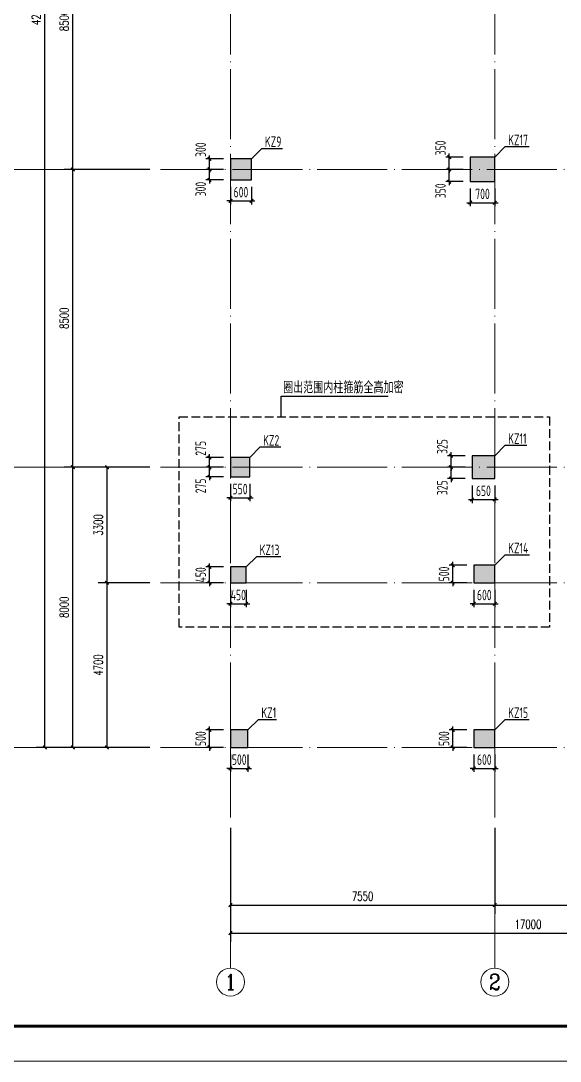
# Model space of a CAD drawing. Extents: x 3968514 to 5230306, y -516551 to -228246.
# Drawn here: x 4583199 to 4598607, y -359553 to -329853 of the extents above; entities that cross this region are included whole.
import ezdxf
from ezdxf.enums import TextEntityAlignment as Align

# ---------------------------------------------------------------- set-up
doc = ezdxf.new("R2010")
doc.units = 0
doc.header["$LTSCALE"] = 1000
doc.header["$MEASUREMENT"] = 0
doc.linetypes.add('DASH', pattern=[0.35, 0.25, -0.1])
doc.linetypes.add('DOTE', pattern=[2.42, 2, -0.2, 0.02, -0.2])
for name, color, linetype, lineweight in [('AXIS', 3, 'Continuous', 15), ('AXIS_TEXT', 7, 'Continuous', 15), ('COLU-DIM', 3, 'Continuous', 25), ('COLU-HATCH', 251, 'Continuous', 25), ('COLU-TEXT', 2, 'Continuous', 25), ('DOTE', 1, 'DOTE', 9), ('FRAME', 3, 'Continuous', 18), ('PUB_DIM', 3, 'Continuous', 15)]:
    doc.layers.add(name, color=color, linetype=linetype, lineweight=lineweight)
doc.layers.add('COLU', color=7, linetype='Continuous')
doc.layers.add('PUB_TEXT', color=7, linetype='Continuous')
doc.styles.add('_TCH_AXIS', font='COMPLEX', dxfattribs={"bigfont": 'GBCBIG'})
doc.styles.add('_TCH_DIM_T3', font='SIMPLEX.shx', dxfattribs={"width": 0.7, "bigfont": 'GBCBIG.shx'})
doc.styles.add('COMPLEX', font='COMPLEX')
doc.styles.add('FromPkpm', font='Tssdeng.shx', dxfattribs={"width": 0.7, "bigfont": 'hztxt.shx'})
doc.styles.get("Standard").update_dxf_attribs({"font": 'gbenor.shx', "bigfont": 'gbcbig.shx'})
doc.dimstyles.new('_TCH_ARCH&&100', dxfattribs={"dimtxt": 255, "dimasz": 100, "dimexe": 250, "dimexo": 300, "dimgap": 122.5, "dimtad": 1, "dimdec": 0, "dimzin": 0, "dimdsep": 46, "dimtxsty": '_TCH_DIM_T3', "dimblk": 'ARCHTICK', "dimcen": 0.09, "dimclrt": 7, "dimazin": 2, "dimtfac": 1, "dimtdec": 0, "dimtix": 1, "dimtmove": 2, "dimatfit": 3, "dimfxl": 150, "dimtolj": 1, "dimtzin": 0, "dimarcsym": 0})
doc.dimstyles.new('Pkpm_1', dxfattribs={"dimtxt": 250, "dimasz": 100, "dimexe": 100, "dimexo": 0.0625, "dimgap": 100, "dimtad": 1, "dimdec": 0, "dimrnd": 1, "dimzin": 0, "dimdsep": 46, "dimtxsty": 'FromPkpm', "dimblk1": 'ARCHTICK', "dimblk2": 'ARCHTICK', "dimsah": 1, "dimcen": 0.09, "dimdle": 100, "dimadec": 0, "dimazin": 0, "dimtfac": 1, "dimtdec": 0, "dimtix": 1, "dimtmove": 2, "dimatfit": 1, "dimfxl": 1, "dimtolj": 1, "dimtzin": 0, "dimarcsym": 0})

# ---------------------------------------------------------------- blocks, each defined once
blk = doc.blocks.new('A$C0B803521')
at = {"layer": 'FRAME', "lineweight": 140}
blk.add_line((-97543, 35252), (-16943, 35252), dxfattribs=at)
at = {"layer": 'FRAME', "lineweight": 18}
blk.add_line((-100043, 34252), (-15943, 34252), dxfattribs=at)
blk = doc.blocks.new('_ArchTick')
at = {"color": 0, "linetype": 'ByBlock', "const_width": 0.4}
blk.add_lwpolyline([(-0.5, -0.5), (0.5, 0.5)], dxfattribs=at)
blk = doc.blocks.new('*D38')
at = {"layer": 'COLU-DIM', "color": 0, "lineweight": -2, "transparency": 16777216}
for p, q in [((4595888, -342270), (4595388, -342270)), ((4595488, -342270), (4595488, -342170)), ((4595488, -342595), (4595488, -342270)), ((4595888, -342595), (4595388, -342595)), ((4595488, -342595), (4595488, -342695))]:
    blk.add_line(p, q, dxfattribs=at)
at = {"layer": 'Defpoints', "color": 0, "transparency": 16777216}
for p in [(4595488, -342270), (4596088, -342270), (4596088, -342595)]:
    blk.add_point(p, dxfattribs=at)
at = {"layer": 'COLU-DIM', "color": 0, "lineweight": -2, "transparency": 16777216, "xscale": 100, "yscale": 100, "zscale": 100}
for p, rotation in [((4595488, -342270), 270), ((4595488, -342595), 90)]:
    blk.add_blockref('_ArchTick', p, dxfattribs=dict(at, rotation=rotation))
at = {"layer": 'COLU-DIM', "color": 7, "transparency": 16777216, "insert": (4595238, -342008), "char_height": 300, "attachment_point": 5, "rotation": 90, "style": 'FromPkpm'}
blk.add_mtext('\\A1;325', dxfattribs=at)
blk = doc.blocks.new('*D37')
at = {"layer": 'COLU-DIM', "color": 0, "lineweight": -2, "transparency": 16777216}
for p, q in [((4595938, -345395), (4595438, -345395)), ((4595538, -345395), (4595538, -345295)), ((4595538, -345895), (4595538, -345395)), ((4595938, -345895), (4595438, -345895)), ((4595538, -345895), (4595538, -345995))]:
    blk.add_line(p, q, dxfattribs=at)
at = {"layer": 'Defpoints', "color": 0, "transparency": 16777216}
for p in [(4595538, -345395), (4596138, -345395), (4596138, -345895)]:
    blk.add_point(p, dxfattribs=at)
at = {"layer": 'COLU-DIM', "color": 0, "lineweight": -2, "transparency": 16777216, "xscale": 100, "yscale": 100, "zscale": 100}
for p, rotation in [((4595538, -345395), 270), ((4595538, -345895), 90)]:
    blk.add_blockref('_ArchTick', p, dxfattribs=dict(at, rotation=rotation))
at = {"layer": 'COLU-DIM', "color": 7, "transparency": 16777216, "insert": (4595288, -345645), "char_height": 300, "attachment_point": 5, "rotation": 90, "style": 'FromPkpm'}
blk.add_mtext('\\A1;500', dxfattribs=at)
blk = doc.blocks.new('*D35')
at = {"layer": 'COLU-DIM', "color": 0, "lineweight": -2, "transparency": 16777216}
for p, q in [((4588988, -342595), (4588488, -342595)), ((4588588, -342595), (4588588, -342495)), ((4588588, -342870), (4588588, -342595)), ((4588988, -342870), (4588488, -342870)), ((4588588, -342870), (4588588, -342970))]:
    blk.add_line(p, q, dxfattribs=at)
at = {"layer": 'Defpoints', "color": 0, "transparency": 16777216}
for p in [(4588588, -342595), (4589188, -342595), (4589188, -342870)]:
    blk.add_point(p, dxfattribs=at)
at = {"layer": 'COLU-DIM', "color": 0, "lineweight": -2, "transparency": 16777216, "xscale": 100, "yscale": 100, "zscale": 100}
for p, rotation in [((4588588, -342595), 270), ((4588588, -342870), 90)]:
    blk.add_blockref('_ArchTick', p, dxfattribs=dict(at, rotation=rotation))
at = {"layer": 'COLU-DIM', "color": 7, "transparency": 16777216, "insert": (4588338, -343132), "char_height": 300, "attachment_point": 5, "rotation": 90, "style": 'FromPkpm'}
blk.add_mtext('\\A1;275', dxfattribs=at)
blk = doc.blocks.new('*D33')
at = {"layer": 'COLU-DIM', "color": 0, "lineweight": -2, "transparency": 16777216}
for p, q in [((4595888, -342595), (4595388, -342595)), ((4595488, -342595), (4595488, -342495)), ((4595488, -342920), (4595488, -342595)), ((4595888, -342920), (4595388, -342920)), ((4595488, -342920), (4595488, -343020))]:
    blk.add_line(p, q, dxfattribs=at)
at = {"layer": 'Defpoints', "color": 0, "transparency": 16777216}
for p in [(4595488, -342595), (4596088, -342595), (4596088, -342920)]:
    blk.add_point(p, dxfattribs=at)
at = {"layer": 'COLU-DIM', "color": 0, "lineweight": -2, "transparency": 16777216, "xscale": 100, "yscale": 100, "zscale": 100}
for p, rotation in [((4595488, -342595), 270), ((4595488, -342920), 90)]:
    blk.add_blockref('_ArchTick', p, dxfattribs=dict(at, rotation=rotation))
at = {"layer": 'COLU-DIM', "color": 7, "transparency": 16777216, "insert": (4595238, -343182), "char_height": 300, "attachment_point": 5, "rotation": 90, "style": 'FromPkpm'}
blk.add_mtext('\\A1;325', dxfattribs=at)
blk = doc.blocks.new('*D32')
at = {"layer": 'COLU-DIM', "color": 0, "lineweight": -2, "transparency": 16777216}
for p, q in [((4589188, -343070), (4589188, -343570)), ((4589738, -343070), (4589738, -343570)), ((4589188, -343470), (4589088, -343470)), ((4589188, -343470), (4589738, -343470)), ((4589738, -343470), (4589838, -343470))]:
    blk.add_line(p, q, dxfattribs=at)
at = {"layer": 'Defpoints', "color": 0, "transparency": 16777216}
for p in [(4589188, -342870), (4589738, -342870), (4589738, -343470)]:
    blk.add_point(p, dxfattribs=at)
at = {"layer": 'COLU-DIM', "color": 0, "lineweight": -2, "transparency": 16777216, "xscale": 100, "yscale": 100, "zscale": 100}
blk.add_blockref('_ArchTick', (4589188, -343470), dxfattribs=at)
at = {"layer": 'COLU-DIM', "color": 0, "lineweight": -2, "transparency": 16777216, "xscale": 100, "yscale": 100, "zscale": 100, "rotation": 180}
blk.add_blockref('_ArchTick', (4589738, -343470), dxfattribs=at)
at = {"layer": 'COLU-DIM', "color": 7, "transparency": 16777216, "insert": (4589463, -343220), "char_height": 300, "attachment_point": 5, "style": 'FromPkpm'}
blk.add_mtext('\\A1;550', dxfattribs=at)
blk = doc.blocks.new('*D31')
at = {"layer": 'COLU-DIM', "color": 0, "lineweight": -2, "transparency": 16777216}
for p, q in [((4589188, -346095), (4589188, -346595)), ((4589638, -346095), (4589638, -346595)), ((4589188, -346495), (4589088, -346495)), ((4589188, -346495), (4589638, -346495)), ((4589638, -346495), (4589738, -346495))]:
    blk.add_line(p, q, dxfattribs=at)
at = {"layer": 'Defpoints', "color": 0, "transparency": 16777216}
for p in [(4589188, -345895), (4589638, -345895), (4589638, -346495)]:
    blk.add_point(p, dxfattribs=at)
at = {"layer": 'COLU-DIM', "color": 0, "lineweight": -2, "transparency": 16777216, "xscale": 100, "yscale": 100, "zscale": 100}
blk.add_blockref('_ArchTick', (4589188, -346495), dxfattribs=at)
at = {"layer": 'COLU-DIM', "color": 0, "lineweight": -2, "transparency": 16777216, "xscale": 100, "yscale": 100, "zscale": 100, "rotation": 180}
blk.add_blockref('_ArchTick', (4589638, -346495), dxfattribs=at)
at = {"layer": 'COLU-DIM', "color": 7, "transparency": 16777216, "insert": (4589413, -346245), "char_height": 300, "attachment_point": 5, "style": 'FromPkpm'}
blk.add_mtext('\\A1;450', dxfattribs=at)
blk = doc.blocks.new('*D29')
at = {"layer": 'COLU-DIM', "color": 0, "lineweight": -2, "transparency": 16777216}
for p, q in [((4596138, -350795), (4596138, -351295)), ((4596738, -350795), (4596738, -351295)), ((4596138, -351195), (4596038, -351195)), ((4596138, -351195), (4596738, -351195)), ((4596738, -351195), (4596838, -351195))]:
    blk.add_line(p, q, dxfattribs=at)
at = {"layer": 'Defpoints', "color": 0, "transparency": 16777216}
for p in [(4596138, -350595), (4596738, -350595), (4596738, -351195)]:
    blk.add_point(p, dxfattribs=at)
at = {"layer": 'COLU-DIM', "color": 0, "lineweight": -2, "transparency": 16777216, "xscale": 100, "yscale": 100, "zscale": 100}
blk.add_blockref('_ArchTick', (4596138, -351195), dxfattribs=at)
at = {"layer": 'COLU-DIM', "color": 0, "lineweight": -2, "transparency": 16777216, "xscale": 100, "yscale": 100, "zscale": 100, "rotation": 180}
blk.add_blockref('_ArchTick', (4596738, -351195), dxfattribs=at)
at = {"layer": 'COLU-DIM', "color": 7, "transparency": 16777216, "insert": (4596438, -350945), "char_height": 300, "attachment_point": 5, "style": 'FromPkpm'}
blk.add_mtext('\\A1;600', dxfattribs=at)
blk = doc.blocks.new('*D28')
at = {"layer": 'COLU-DIM', "color": 0, "lineweight": -2, "transparency": 16777216}
for p, q in [((4595938, -350095), (4595438, -350095)), ((4595538, -350095), (4595538, -349995)), ((4595538, -350595), (4595538, -350095)), ((4595938, -350595), (4595438, -350595)), ((4595538, -350595), (4595538, -350695))]:
    blk.add_line(p, q, dxfattribs=at)
at = {"layer": 'Defpoints', "color": 0, "transparency": 16777216}
for p in [(4595538, -350095), (4596138, -350095), (4596138, -350595)]:
    blk.add_point(p, dxfattribs=at)
at = {"layer": 'COLU-DIM', "color": 0, "lineweight": -2, "transparency": 16777216, "xscale": 100, "yscale": 100, "zscale": 100}
for p, rotation in [((4595538, -350095), 270), ((4595538, -350595), 90)]:
    blk.add_blockref('_ArchTick', p, dxfattribs=dict(at, rotation=rotation))
at = {"layer": 'COLU-DIM', "color": 7, "transparency": 16777216, "insert": (4595288, -350345), "char_height": 300, "attachment_point": 5, "rotation": 90, "style": 'FromPkpm'}
blk.add_mtext('\\A1;500', dxfattribs=at)
blk = doc.blocks.new('*D27')
at = {"layer": 'COLU-DIM', "color": 0, "lineweight": -2, "transparency": 16777216}
for p, q in [((4589188, -350795), (4589188, -351295)), ((4589688, -350795), (4589688, -351295)), ((4589188, -351195), (4589088, -351195)), ((4589188, -351195), (4589688, -351195)), ((4589688, -351195), (4589788, -351195))]:
    blk.add_line(p, q, dxfattribs=at)
at = {"layer": 'Defpoints', "color": 0, "transparency": 16777216}
for p in [(4589188, -350595), (4589688, -350595), (4589688, -351195)]:
    blk.add_point(p, dxfattribs=at)
at = {"layer": 'COLU-DIM', "color": 0, "lineweight": -2, "transparency": 16777216, "xscale": 100, "yscale": 100, "zscale": 100}
blk.add_blockref('_ArchTick', (4589188, -351195), dxfattribs=at)
at = {"layer": 'COLU-DIM', "color": 0, "lineweight": -2, "transparency": 16777216, "xscale": 100, "yscale": 100, "zscale": 100, "rotation": 180}
blk.add_blockref('_ArchTick', (4589688, -351195), dxfattribs=at)
at = {"layer": 'COLU-DIM', "color": 7, "transparency": 16777216, "insert": (4589438, -350945), "char_height": 300, "attachment_point": 5, "style": 'FromPkpm'}
blk.add_mtext('\\A1;500', dxfattribs=at)
blk = doc.blocks.new('*D25')
at = {"layer": 'COLU-DIM', "color": 0, "lineweight": -2, "transparency": 16777216}
for p, q in [((4596038, -334645), (4596038, -335145)), ((4596738, -334645), (4596738, -335145)), ((4595938, -335045), (4596838, -335045))]:
    blk.add_line(p, q, dxfattribs=at)
at = {"layer": 'Defpoints', "color": 0, "transparency": 16777216}
for p in [(4596038, -334445), (4596738, -334445), (4596738, -335045)]:
    blk.add_point(p, dxfattribs=at)
at = {"layer": 'COLU-DIM', "color": 0, "lineweight": -2, "transparency": 16777216, "xscale": 100, "yscale": 100, "zscale": 100, "rotation": 180}
blk.add_blockref('_ArchTick', (4596038, -335045), dxfattribs=at)
at = {"layer": 'COLU-DIM', "color": 0, "lineweight": -2, "transparency": 16777216, "xscale": 100, "yscale": 100, "zscale": 100}
blk.add_blockref('_ArchTick', (4596738, -335045), dxfattribs=at)
at = {"layer": 'COLU-DIM', "color": 7, "transparency": 16777216, "insert": (4596388, -334795), "char_height": 300, "attachment_point": 5, "style": 'FromPkpm'}
blk.add_mtext('\\A1;700', dxfattribs=at)
blk = doc.blocks.new('*D24')
at = {"layer": 'COLU-DIM', "color": 0, "lineweight": -2, "transparency": 16777216}
for p, q in [((4595838, -333745), (4595338, -333745)), ((4595438, -333745), (4595438, -333645)), ((4595438, -334095), (4595438, -333745)), ((4595838, -334095), (4595338, -334095)), ((4595438, -334095), (4595438, -334195))]:
    blk.add_line(p, q, dxfattribs=at)
at = {"layer": 'Defpoints', "color": 0, "transparency": 16777216}
for p in [(4595438, -333745), (4596038, -333745), (4596038, -334095)]:
    blk.add_point(p, dxfattribs=at)
at = {"layer": 'COLU-DIM', "color": 0, "lineweight": -2, "transparency": 16777216, "xscale": 100, "yscale": 100, "zscale": 100}
for p, rotation in [((4595438, -333745), 270), ((4595438, -334095), 90)]:
    blk.add_blockref('_ArchTick', p, dxfattribs=dict(at, rotation=rotation))
at = {"layer": 'COLU-DIM', "color": 7, "transparency": 16777216, "insert": (4595188, -333483), "char_height": 300, "attachment_point": 5, "rotation": 90, "style": 'FromPkpm'}
blk.add_mtext('\\A1;350', dxfattribs=at)
blk = doc.blocks.new('*D23')
at = {"layer": 'COLU-DIM', "color": 0, "lineweight": -2, "transparency": 16777216}
for p, q in [((4588988, -334095), (4588488, -334095)), ((4588588, -334095), (4588588, -333995)), ((4588588, -334395), (4588588, -334095)), ((4588988, -334395), (4588488, -334395)), ((4588588, -334395), (4588588, -334495))]:
    blk.add_line(p, q, dxfattribs=at)
at = {"layer": 'Defpoints', "color": 0, "transparency": 16777216}
for p in [(4588588, -334095), (4589188, -334095), (4589188, -334395)]:
    blk.add_point(p, dxfattribs=at)
at = {"layer": 'COLU-DIM', "color": 0, "lineweight": -2, "transparency": 16777216, "xscale": 100, "yscale": 100, "zscale": 100}
for p, rotation in [((4588588, -334095), 270), ((4588588, -334395), 90)]:
    blk.add_blockref('_ArchTick', p, dxfattribs=dict(at, rotation=rotation))
at = {"layer": 'COLU-DIM', "color": 7, "transparency": 16777216, "insert": (4588338, -334657), "char_height": 300, "attachment_point": 5, "rotation": 90, "style": 'FromPkpm'}
blk.add_mtext('\\A1;300', dxfattribs=at)
blk = doc.blocks.new('*D22')
at = {"layer": 'COLU-DIM', "color": 0, "lineweight": -2, "transparency": 16777216}
for p, q in [((4596138, -346095), (4596138, -346595)), ((4596738, -346095), (4596738, -346595)), ((4596138, -346495), (4596038, -346495)), ((4596138, -346495), (4596738, -346495)), ((4596738, -346495), (4596838, -346495))]:
    blk.add_line(p, q, dxfattribs=at)
at = {"layer": 'Defpoints', "color": 0, "transparency": 16777216}
for p in [(4596138, -345895), (4596738, -345895), (4596738, -346495)]:
    blk.add_point(p, dxfattribs=at)
at = {"layer": 'COLU-DIM', "color": 0, "lineweight": -2, "transparency": 16777216, "xscale": 100, "yscale": 100, "zscale": 100}
blk.add_blockref('_ArchTick', (4596138, -346495), dxfattribs=at)
at = {"layer": 'COLU-DIM', "color": 0, "lineweight": -2, "transparency": 16777216, "xscale": 100, "yscale": 100, "zscale": 100, "rotation": 180}
blk.add_blockref('_ArchTick', (4596738, -346495), dxfattribs=at)
at = {"layer": 'COLU-DIM', "color": 7, "transparency": 16777216, "insert": (4596438, -346245), "char_height": 300, "attachment_point": 5, "style": 'FromPkpm'}
blk.add_mtext('\\A1;600', dxfattribs=at)
blk = doc.blocks.new('*D21')
at = {"layer": 'COLU-DIM', "color": 0, "lineweight": -2, "transparency": 16777216}
for p, q in [((4588988, -350095), (4588488, -350095)), ((4588588, -350095), (4588588, -349995)), ((4588588, -350595), (4588588, -350095)), ((4588988, -350595), (4588488, -350595)), ((4588588, -350595), (4588588, -350695))]:
    blk.add_line(p, q, dxfattribs=at)
at = {"layer": 'Defpoints', "color": 0, "transparency": 16777216}
for p in [(4588588, -350095), (4589188, -350095), (4589188, -350595)]:
    blk.add_point(p, dxfattribs=at)
at = {"layer": 'COLU-DIM', "color": 0, "lineweight": -2, "transparency": 16777216, "xscale": 100, "yscale": 100, "zscale": 100}
for p, rotation in [((4588588, -350095), 270), ((4588588, -350595), 90)]:
    blk.add_blockref('_ArchTick', p, dxfattribs=dict(at, rotation=rotation))
at = {"layer": 'COLU-DIM', "color": 7, "transparency": 16777216, "insert": (4588338, -350345), "char_height": 300, "attachment_point": 5, "rotation": 90, "style": 'FromPkpm'}
blk.add_mtext('\\A1;500', dxfattribs=at)
blk = doc.blocks.new('*D20')
at = {"layer": 'COLU-DIM', "color": 0, "lineweight": -2, "transparency": 16777216}
for p, q in [((4596088, -343120), (4596088, -343620)), ((4596738, -343120), (4596738, -343620)), ((4595988, -343520), (4596838, -343520))]:
    blk.add_line(p, q, dxfattribs=at)
at = {"layer": 'Defpoints', "color": 0, "transparency": 16777216}
for p in [(4596088, -342920), (4596738, -342920), (4596738, -343520)]:
    blk.add_point(p, dxfattribs=at)
at = {"layer": 'COLU-DIM', "color": 0, "lineweight": -2, "transparency": 16777216, "xscale": 100, "yscale": 100, "zscale": 100, "rotation": 180}
blk.add_blockref('_ArchTick', (4596088, -343520), dxfattribs=at)
at = {"layer": 'COLU-DIM', "color": 0, "lineweight": -2, "transparency": 16777216, "xscale": 100, "yscale": 100, "zscale": 100}
blk.add_blockref('_ArchTick', (4596738, -343520), dxfattribs=at)
at = {"layer": 'COLU-DIM', "color": 7, "transparency": 16777216, "insert": (4596413, -343270), "char_height": 300, "attachment_point": 5, "style": 'FromPkpm'}
blk.add_mtext('\\A1;650', dxfattribs=at)
blk = doc.blocks.new('*D19')
at = {"layer": 'COLU-DIM', "color": 0, "lineweight": -2, "transparency": 16777216}
for p, q in [((4595838, -334095), (4595338, -334095)), ((4595438, -334095), (4595438, -333995)), ((4595438, -334445), (4595438, -334095)), ((4595838, -334445), (4595338, -334445)), ((4595438, -334445), (4595438, -334545))]:
    blk.add_line(p, q, dxfattribs=at)
at = {"layer": 'Defpoints', "color": 0, "transparency": 16777216}
for p in [(4595438, -334095), (4596038, -334095), (4596038, -334445)]:
    blk.add_point(p, dxfattribs=at)
at = {"layer": 'COLU-DIM', "color": 0, "lineweight": -2, "transparency": 16777216, "xscale": 100, "yscale": 100, "zscale": 100}
for p, rotation in [((4595438, -334095), 270), ((4595438, -334445), 90)]:
    blk.add_blockref('_ArchTick', p, dxfattribs=dict(at, rotation=rotation))
at = {"layer": 'COLU-DIM', "color": 7, "transparency": 16777216, "insert": (4595188, -334707), "char_height": 300, "attachment_point": 5, "rotation": 90, "style": 'FromPkpm'}
blk.add_mtext('\\A1;350', dxfattribs=at)
blk = doc.blocks.new('*D18')
at = {"layer": 'COLU-DIM', "color": 0, "lineweight": -2, "transparency": 16777216}
for p, q in [((4589188, -334595), (4589188, -335095)), ((4589788, -334595), (4589788, -335095)), ((4589188, -334995), (4589088, -334995)), ((4589188, -334995), (4589788, -334995)), ((4589788, -334995), (4589888, -334995))]:
    blk.add_line(p, q, dxfattribs=at)
at = {"layer": 'Defpoints', "color": 0, "transparency": 16777216}
for p in [(4589188, -334395), (4589788, -334395), (4589788, -334995)]:
    blk.add_point(p, dxfattribs=at)
at = {"layer": 'COLU-DIM', "color": 0, "lineweight": -2, "transparency": 16777216, "xscale": 100, "yscale": 100, "zscale": 100}
blk.add_blockref('_ArchTick', (4589188, -334995), dxfattribs=at)
at = {"layer": 'COLU-DIM', "color": 0, "lineweight": -2, "transparency": 16777216, "xscale": 100, "yscale": 100, "zscale": 100, "rotation": 180}
blk.add_blockref('_ArchTick', (4589788, -334995), dxfattribs=at)
at = {"layer": 'COLU-DIM', "color": 7, "transparency": 16777216, "insert": (4589488, -334745), "char_height": 300, "attachment_point": 5, "style": 'FromPkpm'}
blk.add_mtext('\\A1;600', dxfattribs=at)
blk = doc.blocks.new('*D17')
at = {"layer": 'COLU-DIM', "color": 0, "lineweight": -2, "transparency": 16777216}
for p, q in [((4588988, -342320), (4588488, -342320)), ((4588588, -342320), (4588588, -342220)), ((4588588, -342595), (4588588, -342320)), ((4588988, -342595), (4588488, -342595)), ((4588588, -342595), (4588588, -342695))]:
    blk.add_line(p, q, dxfattribs=at)
at = {"layer": 'Defpoints', "color": 0, "transparency": 16777216}
for p in [(4588588, -342320), (4589188, -342320), (4589188, -342595)]:
    blk.add_point(p, dxfattribs=at)
at = {"layer": 'COLU-DIM', "color": 0, "lineweight": -2, "transparency": 16777216, "xscale": 100, "yscale": 100, "zscale": 100}
for p, rotation in [((4588588, -342320), 270), ((4588588, -342595), 90)]:
    blk.add_blockref('_ArchTick', p, dxfattribs=dict(at, rotation=rotation))
at = {"layer": 'COLU-DIM', "color": 7, "transparency": 16777216, "insert": (4588338, -342058), "char_height": 300, "attachment_point": 5, "rotation": 90, "style": 'FromPkpm'}
blk.add_mtext('\\A1;275', dxfattribs=at)
blk = doc.blocks.new('*D16')
at = {"layer": 'COLU-DIM', "color": 0, "lineweight": -2, "transparency": 16777216}
for p, q in [((4588988, -333795), (4588488, -333795)), ((4588588, -333795), (4588588, -333695)), ((4588588, -334095), (4588588, -333795)), ((4588988, -334095), (4588488, -334095)), ((4588588, -334095), (4588588, -334195))]:
    blk.add_line(p, q, dxfattribs=at)
at = {"layer": 'Defpoints', "color": 0, "transparency": 16777216}
for p in [(4588588, -333795), (4589188, -333795), (4589188, -334095)]:
    blk.add_point(p, dxfattribs=at)
at = {"layer": 'COLU-DIM', "color": 0, "lineweight": -2, "transparency": 16777216, "xscale": 100, "yscale": 100, "zscale": 100}
for p, rotation in [((4588588, -333795), 270), ((4588588, -334095), 90)]:
    blk.add_blockref('_ArchTick', p, dxfattribs=dict(at, rotation=rotation))
at = {"layer": 'COLU-DIM', "color": 7, "transparency": 16777216, "insert": (4588338, -333533), "char_height": 300, "attachment_point": 5, "rotation": 90, "style": 'FromPkpm'}
blk.add_mtext('\\A1;300', dxfattribs=at)
blk = doc.blocks.new('*D14')
at = {"layer": 'COLU-DIM', "color": 0, "lineweight": -2, "transparency": 16777216}
for p, q in [((4588588, -345445), (4588588, -345345)), ((4588988, -345445), (4588488, -345445)), ((4588588, -345895), (4588588, -345445)), ((4588988, -345895), (4588488, -345895)), ((4588588, -345895), (4588588, -345995))]:
    blk.add_line(p, q, dxfattribs=at)
at = {"layer": 'Defpoints', "color": 0, "transparency": 16777216}
for p in [(4588588, -345445), (4589188, -345445), (4589188, -345895)]:
    blk.add_point(p, dxfattribs=at)
at = {"layer": 'COLU-DIM', "color": 0, "lineweight": -2, "transparency": 16777216, "xscale": 100, "yscale": 100, "zscale": 100}
for p, rotation in [((4588588, -345445), 270), ((4588588, -345895), 90)]:
    blk.add_blockref('_ArchTick', p, dxfattribs=dict(at, rotation=rotation))
at = {"layer": 'COLU-DIM', "color": 7, "transparency": 16777216, "insert": (4588338, -345670), "char_height": 300, "attachment_point": 5, "rotation": 90, "style": 'FromPkpm'}
blk.add_mtext('\\A1;450', dxfattribs=at)
blk = doc.blocks.new('_AXISO')
blk.add_circle((0, 0), 0.5)
at = {"layer": 'AXIS_TEXT', "style": 'COMPLEX', "width": 1.041667}
blk.add_attdef('A', text='', height=0.56, dxfattribs=at).set_placement((-0.25, -0.28), (0.25, -0.28), align=Align.FIT)
blk = doc.blocks.new('*D1341')
at = {"layer": 'AXIS', "color": 0, "lineweight": -2, "transparency": 16777216}
for p, q in [((0, -44300), (0, -47550)), ((17000, -44300), (17000, -47550)), ((0, -47300), (17000, -47300))]:
    blk.add_line(p, q, dxfattribs=at)
at = {"layer": 'Defpoints', "color": 0, "transparency": 16777216}
for p in [(0, -44000), (17000, -44000), (17000, -47300)]:
    blk.add_point(p, dxfattribs=at)
at = {"layer": 'AXIS', "color": 0, "lineweight": -2, "transparency": 16777216, "xscale": 100, "yscale": 100, "zscale": 100, "rotation": 180}
blk.add_blockref('_ArchTick', (0, -47300), dxfattribs=at)
at = {"layer": 'AXIS', "color": 0, "lineweight": -2, "transparency": 16777216, "xscale": 100, "yscale": 100, "zscale": 100}
blk.add_blockref('_ArchTick', (17000, -47300), dxfattribs=at)
at = {"layer": 'AXIS', "color": 7, "transparency": 16777216, "insert": (8500, -47050), "char_height": 255, "attachment_point": 5, "style": '_TCH_DIM_T3'}
blk.add_mtext('\\A1;17000', dxfattribs=at)
blk = doc.blocks.new('*D1342')
at = {"layer": 'AXIS', "color": 0, "lineweight": -2, "transparency": 16777216}
for p, q in [((0, -44300), (0, -46750)), ((7550, -44300), (7550, -46750)), ((0, -46500), (7550, -46500))]:
    blk.add_line(p, q, dxfattribs=at)
at = {"layer": 'Defpoints', "color": 0, "transparency": 16777216}
for p in [(0, -44000), (7550, -44000), (7550, -46500)]:
    blk.add_point(p, dxfattribs=at)
at = {"layer": 'AXIS', "color": 0, "lineweight": -2, "transparency": 16777216, "xscale": 100, "yscale": 100, "zscale": 100, "rotation": 180}
blk.add_blockref('_ArchTick', (0, -46500), dxfattribs=at)
at = {"layer": 'AXIS', "color": 0, "lineweight": -2, "transparency": 16777216, "xscale": 100, "yscale": 100, "zscale": 100}
blk.add_blockref('_ArchTick', (7550, -46500), dxfattribs=at)
at = {"layer": 'AXIS', "color": 7, "transparency": 16777216, "insert": (3775, -46250), "char_height": 255, "attachment_point": 5, "style": '_TCH_DIM_T3'}
blk.add_mtext('\\A1;7550', dxfattribs=at)
blk = doc.blocks.new('*D1343')
at = {"layer": 'AXIS', "color": 0, "lineweight": -2, "transparency": 16777216}
for p, q in [((7550, -44300), (7550, -46750)), ((17000, -44300), (17000, -46750)), ((7550, -46500), (17000, -46500))]:
    blk.add_line(p, q, dxfattribs=at)
at = {"layer": 'Defpoints', "color": 0, "transparency": 16777216}
for p in [(7550, -44000), (17000, -44000), (17000, -46500)]:
    blk.add_point(p, dxfattribs=at)
at = {"layer": 'AXIS', "color": 0, "lineweight": -2, "transparency": 16777216, "xscale": 100, "yscale": 100, "zscale": 100, "rotation": 180}
blk.add_blockref('_ArchTick', (7550, -46500), dxfattribs=at)
at = {"layer": 'AXIS', "color": 0, "lineweight": -2, "transparency": 16777216, "xscale": 100, "yscale": 100, "zscale": 100}
blk.add_blockref('_ArchTick', (17000, -46500), dxfattribs=at)
at = {"layer": 'AXIS', "color": 7, "transparency": 16777216, "insert": (12275, -46250), "char_height": 255, "attachment_point": 5, "style": '_TCH_DIM_T3'}
blk.add_mtext('\\A1;9450', dxfattribs=at)
blk = doc.blocks.new('*D1353')
at = {"layer": 'AXIS', "color": 0, "lineweight": -2, "transparency": 16777216}
for p, q in [((-2300, 0), (-5550, 0)), ((-5300, -42000), (-5300, 0)), ((-2300, -42000), (-5550, -42000))]:
    blk.add_line(p, q, dxfattribs=at)
at = {"layer": 'Defpoints', "color": 0, "transparency": 16777216}
for p in [(-5300, 0), (-2000, 0), (-2000, -42000)]:
    blk.add_point(p, dxfattribs=at)
at = {"layer": 'AXIS', "color": 0, "lineweight": -2, "transparency": 16777216, "xscale": 100, "yscale": 100, "zscale": 100}
for p, rotation in [((-5300, 0), 90), ((-5300, -42000), 270)]:
    blk.add_blockref('_ArchTick', p, dxfattribs=dict(at, rotation=rotation))
at = {"layer": 'AXIS', "color": 7, "transparency": 16777216, "insert": (-5550, -21000), "char_height": 255, "attachment_point": 5, "rotation": 90, "style": '_TCH_DIM_T3'}
blk.add_mtext('\\A1;42000', dxfattribs=at)
blk = doc.blocks.new('*D1354')
at = {"layer": 'AXIS', "color": 0, "lineweight": -2, "transparency": 16777216}
for p, q in [((-2300, -34000), (-4750, -34000)), ((-4500, -42000), (-4500, -34000)), ((-2300, -42000), (-4750, -42000))]:
    blk.add_line(p, q, dxfattribs=at)
at = {"layer": 'Defpoints', "color": 0, "transparency": 16777216}
for p in [(-4500, -34000), (-2000, -34000), (-2000, -42000)]:
    blk.add_point(p, dxfattribs=at)
at = {"layer": 'AXIS', "color": 0, "lineweight": -2, "transparency": 16777216, "xscale": 100, "yscale": 100, "zscale": 100}
for p, rotation in [((-4500, -34000), 90), ((-4500, -42000), 270)]:
    blk.add_blockref('_ArchTick', p, dxfattribs=dict(at, rotation=rotation))
at = {"layer": 'AXIS', "color": 7, "transparency": 16777216, "insert": (-4750, -38000), "char_height": 255, "attachment_point": 5, "rotation": 90, "style": '_TCH_DIM_T3'}
blk.add_mtext('\\A1;8000', dxfattribs=at)
blk = doc.blocks.new('*D1355')
at = {"layer": 'AXIS', "color": 0, "lineweight": -2, "transparency": 16777216}
for p, q in [((-2300, -25500), (-4750, -25500)), ((-4500, -34000), (-4500, -25500)), ((-2300, -34000), (-4750, -34000))]:
    blk.add_line(p, q, dxfattribs=at)
at = {"layer": 'Defpoints', "color": 0, "transparency": 16777216}
for p in [(-4500, -25500), (-2000, -25500), (-2000, -34000)]:
    blk.add_point(p, dxfattribs=at)
at = {"layer": 'AXIS', "color": 0, "lineweight": -2, "transparency": 16777216, "xscale": 100, "yscale": 100, "zscale": 100}
for p, rotation in [((-4500, -25500), 90), ((-4500, -34000), 270)]:
    blk.add_blockref('_ArchTick', p, dxfattribs=dict(at, rotation=rotation))
at = {"layer": 'AXIS', "color": 7, "transparency": 16777216, "insert": (-4750, -29750), "char_height": 255, "attachment_point": 5, "rotation": 90, "style": '_TCH_DIM_T3'}
blk.add_mtext('\\A1;8500', dxfattribs=at)
blk = doc.blocks.new('*D1356')
at = {"layer": 'AXIS', "color": 0, "lineweight": -2, "transparency": 16777216}
for p, q in [((-2300, -17000), (-4750, -17000)), ((-4500, -25500), (-4500, -17000)), ((-2300, -25500), (-4750, -25500))]:
    blk.add_line(p, q, dxfattribs=at)
at = {"layer": 'Defpoints', "color": 0, "transparency": 16777216}
for p in [(-4500, -17000), (-2000, -17000), (-2000, -25500)]:
    blk.add_point(p, dxfattribs=at)
at = {"layer": 'AXIS', "color": 0, "lineweight": -2, "transparency": 16777216, "xscale": 100, "yscale": 100, "zscale": 100}
for p, rotation in [((-4500, -17000), 90), ((-4500, -25500), 270)]:
    blk.add_blockref('_ArchTick', p, dxfattribs=dict(at, rotation=rotation))
at = {"layer": 'AXIS', "color": 7, "transparency": 16777216, "insert": (-4750, -21250), "char_height": 255, "attachment_point": 5, "rotation": 90, "style": '_TCH_DIM_T3'}
blk.add_mtext('\\A1;8500', dxfattribs=at)
blk = doc.blocks.new('*D1259')
at = {"layer": 'Defpoints', "color": 0, "transparency": 16777216}
for p in [(4585663, -345895), (4587188, -345895), (4587188, -350595)]:
    blk.add_point(p, dxfattribs=at)
at = {"layer": 'PUB_DIM', "color": 0, "lineweight": -2, "transparency": 16777216}
for p, q in [((4586888, -345895), (4585413, -345895)), ((4585663, -350595), (4585663, -345895)), ((4586888, -350595), (4585413, -350595))]:
    blk.add_line(p, q, dxfattribs=at)
at = {"layer": 'PUB_DIM', "color": 0, "lineweight": -2, "transparency": 16777216, "xscale": 100, "yscale": 100, "zscale": 100}
for p, rotation in [((4585663, -345895), 90), ((4585663, -350595), 270)]:
    blk.add_blockref('_ArchTick', p, dxfattribs=dict(at, rotation=rotation))
at = {"layer": 'PUB_DIM', "color": 7, "transparency": 16777216, "insert": (4585413, -348245), "char_height": 255, "attachment_point": 5, "rotation": 90, "style": '_TCH_DIM_T3'}
blk.add_mtext('\\A1;4700', dxfattribs=at)
blk = doc.blocks.new('*D1260')
at = {"layer": 'Defpoints', "color": 0, "transparency": 16777216}
for p in [(4585663, -342595), (4587188, -342595), (4587188, -345895)]:
    blk.add_point(p, dxfattribs=at)
at = {"layer": 'PUB_DIM', "color": 0, "lineweight": -2, "transparency": 16777216}
for p, q in [((4586888, -342595), (4585413, -342595)), ((4585663, -345895), (4585663, -342595)), ((4586888, -345895), (4585413, -345895))]:
    blk.add_line(p, q, dxfattribs=at)
at = {"layer": 'PUB_DIM', "color": 0, "lineweight": -2, "transparency": 16777216, "xscale": 100, "yscale": 100, "zscale": 100}
for p, rotation in [((4585663, -342595), 90), ((4585663, -345895), 270)]:
    blk.add_blockref('_ArchTick', p, dxfattribs=dict(at, rotation=rotation))
at = {"layer": 'PUB_DIM', "color": 7, "transparency": 16777216, "insert": (4585413, -344245), "char_height": 255, "attachment_point": 5, "rotation": 90, "style": '_TCH_DIM_T3'}
blk.add_mtext('\\A1;3300', dxfattribs=at)
blk = doc.blocks.new('A$Cbcbeac01')
at = {"layer": 'AXIS'}
for p, q in [((-2300, -25500), (-6300, -25500)), ((-2300, -34000), (-6300, -34000)), ((-2300, -42000), (-6300, -42000)), ((0, -44300), (0, -48300)), ((7550, -44300), (7550, -48300))]:
    blk.add_line(p, q, dxfattribs=at)
at = {"layer": 'DOTE'}
for p, q in [((0, -44000), (0, 2000)), ((7550, -44000), (7550, 2000)), ((19000, -25500), (-2000, -25500)), ((19000, -34000), (-2000, -34000)), ((19000, -42000), (-2000, -42000))]:
    blk.add_line(p, q, dxfattribs=at)
at = {"layer": 'AXIS'}
ref = blk.add_blockref('_AXISO', (0, -48700), dxfattribs=dict(at, xscale=800, yscale=800, zscale=800))
ref.add_attrib('A', '1', dxfattribs={"layer": 'AXIS_TEXT', "height": 449.3, "style": '_TCH_AXIS', "width": 1.736434}).set_placement((-167.2, -48924.6), (167.2, -48924.6), align=Align.FIT)
ref = blk.add_blockref('_AXISO', (7550, -48700), dxfattribs=dict(at, xscale=800, yscale=800, zscale=800))
ref.add_attrib('A', '2', dxfattribs={"layer": 'AXIS_TEXT', "height": 451.1, "style": '_TCH_AXIS', "width": 1.103448}).set_placement((7384.1, -48925.5), (7715.9, -48925.5), align=Align.FIT)
for p1, p2, distance, picture, middle in [((-2000, -42000), (-2000, 0), 3300, '*D1353', (-5550, -21000)), ((-2000, -25500), (-2000, -17000), 2500, '*D1356', (-4750, -21250)), ((-2000, -34000), (-2000, -25500), 2500, '*D1355', (-4750, -29750)), ((-2000, -42000), (-2000, -34000), 2500, '*D1354', (-4750, -38000)), ((0, -44000), (17000, -44000), -3300, '*D1341', (8500, -47050)), ((0, -44000), (7550, -44000), -2500, '*D1342', (3775, -46250)), ((7550, -44000), (17000, -44000), -2500, '*D1343', (12275, -46250))]:
    dim = blk.add_aligned_dim(p1=p1, p2=p2, distance=distance, dimstyle='_TCH_ARCH&&100', dxfattribs=at)
    dim.commit()
    dim.dimension.update_dxf_attribs({"geometry": picture, "text_midpoint": middle})

msp = doc.modelspace()

# ---------------------------------------------------------------- hatches: boundary and pattern name
at = {"layer": 'COLU-HATCH', "transparency": 33554687}
for points in [[(4589788.21412, -334394.70408), (4589788.21412, -333794.70408), (4589188.21412, -333794.70408), (4589188.21412, -334394.70408)], [(4596738.21412, -334444.70408), (4596738.21412, -333744.70408), (4596038.21412, -333744.70408), (4596038.21412, -334444.70408)], [(4589738.21412, -342869.70505), (4589738.21412, -342319.70505), (4589188.21412, -342319.70505), (4589188.21412, -342869.70505)], [(4596738.21412, -342919.70505), (4596738.21412, -342269.70505), (4596088.21412, -342269.70505), (4596088.21412, -342919.70505)], [(4596738.21412, -345894.70505), (4596738.21412, -345394.70505), (4596138.21412, -345394.70505), (4596138.21412, -345894.70505)], [(4589638.21412, -345894.70505), (4589638.21412, -345444.70505), (4589188.21412, -345444.70505), (4589188.21412, -345894.70505)], [(4589688.21412, -350594.70505), (4589688.21412, -350094.70505), (4589188.21412, -350094.70505), (4589188.21412, -350594.70505)], [(4596738.21412, -350594.70505), (4596738.21412, -350094.70505), (4596138.21412, -350094.70505), (4596138.21412, -350594.70505)]]:
    msp.add_hatch(color=256, dxfattribs=at).paths.add_polyline_path(points, flags=0)

# ---------------------------------------------------------------- linework, layer by layer
msp.add_lwpolyline([(4590635.90774, -341160.40747), (4590635.90774, -340570.766), (4593691.66028, -340570.766)])
at = {"linetype": 'DASH'}
msp.add_lwpolyline([(4587721.35485, -341160.40747), (4598306.20818, -341160.40747), (4598306.20818, -347163.77112), (4587721.35485, -347163.77112)], close=True, dxfattribs=at)
at = {"layer": 'COLU', "elevation": -0.30417}
for points in [[(4589788.21412, -334394.70408), (4589788.21412, -333794.70408), (4589188.21412, -333794.70408), (4589188.21412, -334394.70408)], [(4596738.21412, -334444.70408), (4596738.21412, -333744.70408), (4596038.21412, -333744.70408), (4596038.21412, -334444.70408)], [(4589738.21412, -342869.70505), (4589738.21412, -342319.70505), (4589188.21412, -342319.70505), (4589188.21412, -342869.70505)], [(4596738.21412, -342919.70505), (4596738.21412, -342269.70505), (4596088.21412, -342269.70505), (4596088.21412, -342919.70505)], [(4596738.21412, -345894.70505), (4596738.21412, -345394.70505), (4596138.21412, -345394.70505), (4596138.21412, -345894.70505)], [(4589638.21412, -345894.70505), (4589638.21412, -345444.70505), (4589188.21412, -345444.70505), (4589188.21412, -345894.70505)], [(4589688.21412, -350594.70505), (4589688.21412, -350094.70505), (4589188.21412, -350094.70505), (4589188.21412, -350594.70505)], [(4596738.21412, -350594.70505), (4596738.21412, -350094.70505), (4596138.21412, -350094.70505), (4596138.21412, -350594.70505)]]:
    msp.add_lwpolyline(points, close=True, dxfattribs=at)
at = {"layer": 'COLU-TEXT'}
for p, q in [((4589788.21412, -333794.70408, -0.30417), (4590088.21412, -333494.70408, -0.30417)), ((4590088.21412, -333494.70408, -0.30417), (4590671.53834, -333494.70408, -0.30417)), ((4596738.21412, -333744.70408, -0.30417), (4597038.21412, -333444.70408, -0.30417)), ((4597038.21412, -333444.70408, -0.30417), (4597722.86451, -333444.70408, -0.30417)), ((4589738.21412, -342319.70505, -0.30417), (4590038.21412, -342019.70408, -0.30417)), ((4590038.21412, -342019.70408, -0.30417), (4590629.41334, -342019.70408, -0.30417)), ((4596738.21412, -342269.70505, -0.30417), (4597038.21412, -341969.70408, -0.30417)), ((4597038.21412, -341969.70408, -0.30417), (4597650.41334, -341969.70408, -0.30417)), ((4596738.21412, -345394.70505, -0.30417), (4597038.21412, -345094.70505, -0.30417)), ((4597038.21412, -345094.70505, -0.30417), (4597730.73951, -345094.70505, -0.30417)), ((4589638.21412, -345444.70505, -0.30417), (4589938.21412, -345144.70505, -0.30417)), ((4589938.21412, -345144.70505, -0.30417), (4590622.86451, -345144.70505, -0.30417)), ((4589688.21412, -350094.70505, -0.30417), (4589988.21412, -349794.70505, -0.30417)), ((4589988.21412, -349794.70505, -0.30417), (4590506.96412, -349794.70505, -0.30417)), ((4596738.21412, -350094.70505, -0.30417), (4597038.21412, -349794.70505, -0.30417)), ((4597038.21412, -349794.70505, -0.30417), (4597722.86451, -349794.70505, -0.30417))]:
    msp.add_line(p, q, dxfattribs=at)
at = {"layer": 'DOTE'}
msp.add_line((4608188.21412, -345894.70505, -0.30417), (4587188.21412, -345894.70505, -0.30417), dxfattribs=at)

# ---------------------------------------------------------------- block references
for name, p in [('A$C0B803521', (4675697.36617, -393805.3043)), ('A$Cbcbeac01', (4589188.21412, -308594.70505, -0.30417))]:
    msp.add_blockref(name, p)

# ---------------------------------------------------------------- texts
at = {"layer": 'COLU-TEXT', "style": 'FromPkpm', "width": 0.7}
for s, p in [('KZ9', (4590171.21412, -333454.70408, -0.30417)), ('KZ17', (4597121.21412, -333404.70408, -0.30417)), ('KZ2', (4590121.21412, -341979.70408, -0.30417)), ('KZ11', (4597121.21412, -341929.70408, -0.30417)), ('KZ13', (4590021.21412, -345104.70505, -0.30417)), ('KZ14', (4597121.21412, -345054.70505, -0.30417)), ('KZ1', (4590071.21412, -349754.70505, -0.30417)), ('KZ15', (4597121.21412, -349754.70505, -0.30417))]:
    msp.add_text(s, height=300, dxfattribs=at).set_placement(p)
at = {"layer": 'PUB_TEXT'}
msp.add_text('圈出范围内柱箍筋全高加密', height=337.5886525, dxfattribs=at).set_placement((4590691.42868, -340487.52061))

# ---------------------------------------------------------------- dimensions: what is measured, and where the dimension line sits
at = {"layer": 'COLU-DIM'}
for base, p1, p2, picture, middle in [((4588588.21412, -333794.70408, -0.30417), (4589188.21412, -334094.70408, -0.30417), (4589188.21412, -333794.70408, -0.30417), '*D16', (4588338.21412, -333532.70408, -0.30417)), ((4595438.21412, -333744.70408, -0.30417), (4596038.21412, -334094.70408, -0.30417), (4596038.21412, -333744.70408, -0.30417), '*D24', (4595188.21412, -333482.70408, -0.30417)), ((4588588.21412, -334094.70408, -0.30417), (4589188.21412, -334394.70408, -0.30417), (4589188.21412, -334094.70408, -0.30417), '*D23', (4588338.21412, -334656.70408, -0.30417)), ((4595438.21412, -334094.70408, -0.30417), (4596038.21412, -334444.70408, -0.30417), (4596038.21412, -334094.70408, -0.30417), '*D19', (4595188.21412, -334706.70408, -0.30417)), ((4588588.21412, -342319.70505, -0.30417), (4589188.21412, -342594.70505, -0.30417), (4589188.21412, -342319.70505, -0.30417), '*D17', (4588338.21412, -342057.70505, -0.30417)), ((4595488.21412, -342269.70505, -0.30417), (4596088.21412, -342594.70505, -0.30417), (4596088.21412, -342269.70505, -0.30417), '*D38', (4595238.21412, -342007.70505, -0.30417)), ((4588588.21412, -342594.70505, -0.30417), (4589188.21412, -342869.70505, -0.30417), (4589188.21412, -342594.70505, -0.30417), '*D35', (4588338.21412, -343131.70505, -0.30417)), ((4595488.21412, -342594.70505, -0.30417), (4596088.21412, -342919.70505, -0.30417), (4596088.21412, -342594.70505, -0.30417), '*D33', (4595238.21412, -343181.70505, -0.30417))]:
    dim = msp.add_linear_dim(base=base, p1=p1, p2=p2, angle=90, dimstyle='Pkpm_1', override={"dimscale": 1, "dimtxt": 300, "dimasz": 100, "dimexe": 100, "dimexo": 200, "dimtad": 1, "dimtih": 0, "dimtoh": 0, "dimdle": 100, "dimclrt": 7}, dxfattribs=at)
    dim.commit()
    dim.dimension.update_dxf_attribs({"geometry": picture, "text_midpoint": middle, "dimtype": 129})
for p1, p2, distance, picture, middle in [((4589188.21412, -334394.70408, -0.30417), (4589788.21412, -334394.70408, -0.30417), -600, '*D18', (4589488.21412, -334744.70408, -0.30417)), ((4596038.21412, -334444.70408, -0.30417), (4596738.21412, -334444.70408, -0.30417), -600, '*D25', (4596388.21412, -334794.70408, -0.30417)), ((4589188.21412, -342869.70505, -0.30417), (4589738.21412, -342869.70505, -0.30417), -600, '*D32', (4589463.21412, -343219.70505, -0.30417)), ((4596088.21412, -342919.70505, -0.30417), (4596738.21412, -342919.70505, -0.30417), -600, '*D20', (4596413.21412, -343269.70505, -0.30417)), ((4589188.21412, -345894.70505, -0.30417), (4589188.21412, -345444.70505, -0.30417), 600, '*D14', (4588338.21412, -345669.70505, -0.30417)), ((4596138.21412, -345894.70505, -0.30417), (4596138.21412, -345394.70505, -0.30417), 600, '*D37', (4595288.21412, -345644.70505, -0.30417)), ((4589188.21412, -345894.70505, -0.30417), (4589638.21412, -345894.70505, -0.30417), -600, '*D31', (4589413.21412, -346244.70505, -0.30417)), ((4596138.21412, -345894.70505, -0.30417), (4596738.21412, -345894.70505, -0.30417), -600, '*D22', (4596438.21412, -346244.70505, -0.30417)), ((4589188.21412, -350594.70505, -0.30417), (4589188.21412, -350094.70505, -0.30417), 600, '*D21', (4588338.21412, -350344.70505, -0.30417)), ((4596138.21412, -350594.70505, -0.30417), (4596138.21412, -350094.70505, -0.30417), 600, '*D28', (4595288.21412, -350344.70505, -0.30417)), ((4589188.21412, -350594.70505, -0.30417), (4589688.21412, -350594.70505, -0.30417), -600, '*D27', (4589438.21412, -350944.70505, -0.30417)), ((4596138.21412, -350594.70505, -0.30417), (4596738.21412, -350594.70505, -0.30417), -600, '*D29', (4596438.21412, -350944.70505, -0.30417))]:
    dim = msp.add_aligned_dim(p1=p1, p2=p2, distance=distance, dimstyle='Pkpm_1', override={"dimscale": 1, "dimtxt": 300, "dimasz": 100, "dimexe": 100, "dimexo": 200, "dimtad": 1, "dimjust": 0, "dimtih": 0, "dimtoh": 0, "dimdle": 100, "dimclrt": 7, "dimtix": 1, "dimtmove": 2, "dimatfit": 3}, dxfattribs=at)
    dim.commit()
    dim.dimension.update_dxf_attribs({"geometry": picture, "text_midpoint": middle})
at = {"layer": 'PUB_DIM'}
for p1, p2, picture, middle in [((4587188.21412, -345894.70505), (4587188.21412, -342594.70505), '*D1260', (4585413.21412, -344244.70505)), ((4587188.21412, -350594.70505), (4587188.21412, -345894.70505), '*D1259', (4585413.21412, -348244.70505))]:
    dim = msp.add_aligned_dim(p1=p1, p2=p2, distance=1525, dimstyle='_TCH_ARCH&&100', dxfattribs=at)
    dim.commit()
    dim.dimension.update_dxf_attribs({"geometry": picture, "text_midpoint": middle})

doc.saveas('drawing.dxf')
